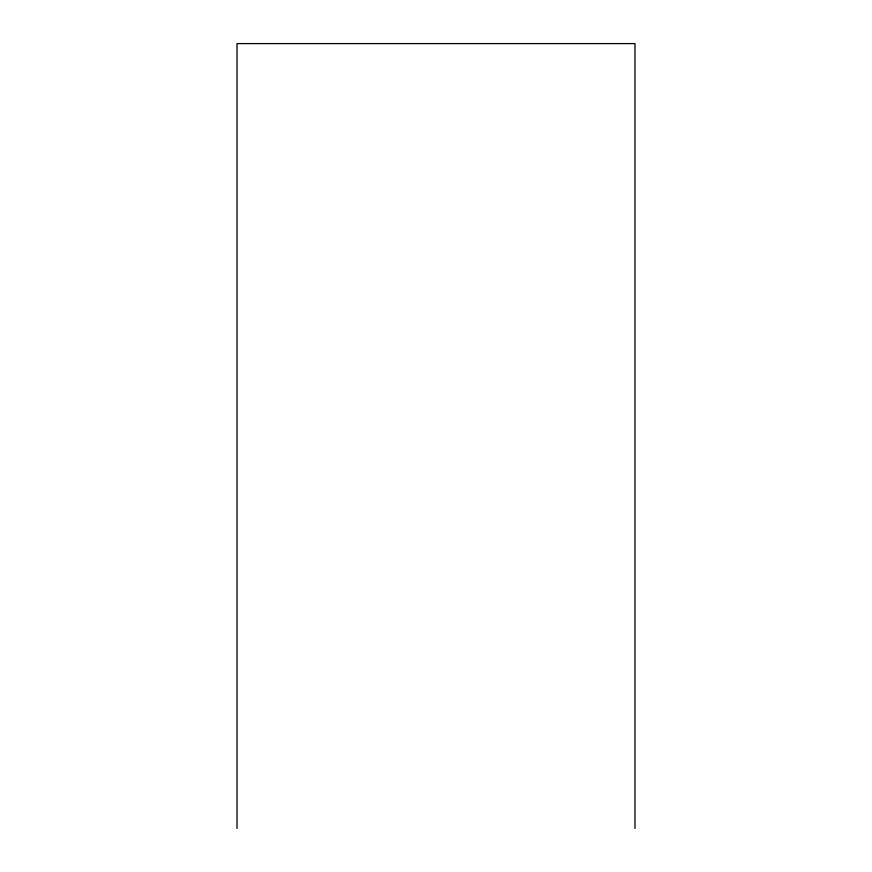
<?xml version="1.0" encoding="UTF-8"?>
<svg xmlns="http://www.w3.org/2000/svg" width="872" height="872" viewBox="0 0 872 872"><rect width="100%" height="100%" fill="white"/><g stroke="black" fill="none" stroke-linecap="round" stroke-linejoin="round"><path stroke-width="1.31" d="M634.98 828.4L634.98 43.6L237.02 43.6L237.02 828.4"/></g></svg>
